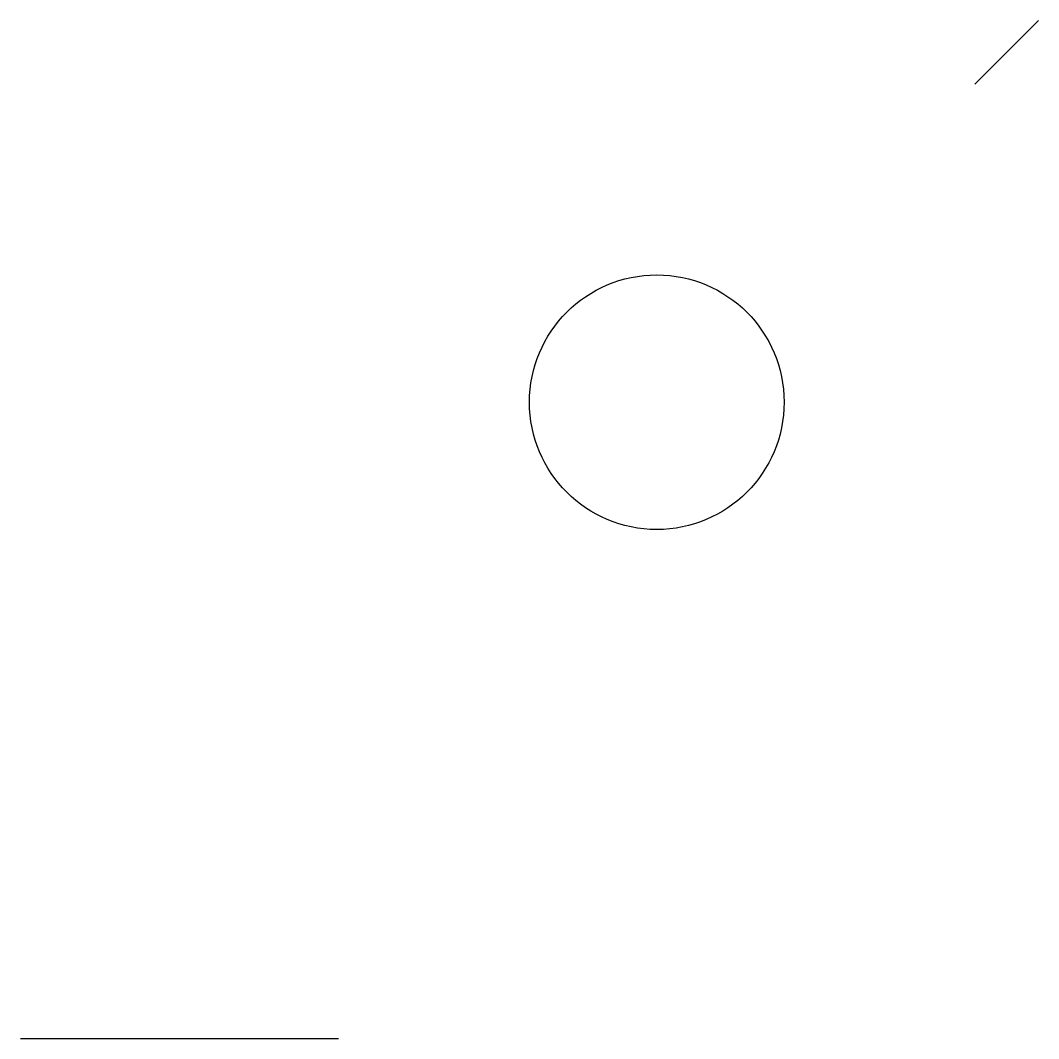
# Model space of a CAD drawing. Header units: inches. Extents: x 0 to 32, y 0 to 32.
import ezdxf

# ---------------------------------------------------------------- set-up
doc = ezdxf.new("R2010")
doc.units = ezdxf.units.IN
doc.layers.get('0').update_dxf_attribs({"linetype": 'CONTINUOUS'})
doc.layers.add('XREF_LAYER', color=1, linetype='CONTINUOUS')

# ---------------------------------------------------------------- blocks, each defined once
blk = doc.blocks.new('DECOR')
blk.add_line((0, 0), (2, 2))

msp = doc.modelspace()

# ---------------------------------------------------------------- linework, layer by layer
msp.add_line((0, 0), (10, 0))
at = {"layer": 'XREF_LAYER'}
msp.add_circle((20, 20), 4, dxfattribs=at)

# ---------------------------------------------------------------- block references
msp.add_blockref('DECOR', (30, 30))

doc.saveas('drawing.dxf')
